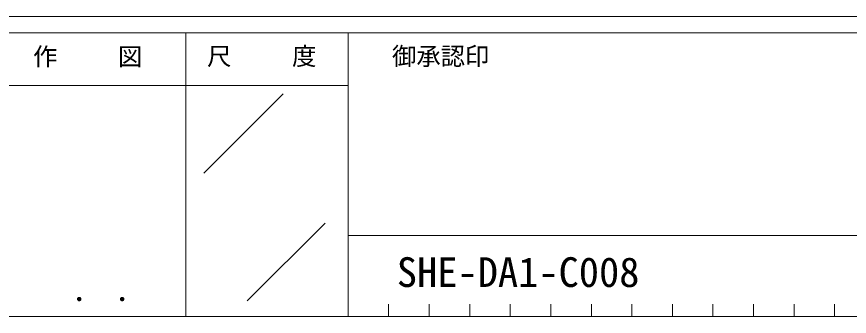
# Model space of a CAD drawing. Units: millimetres, scale not verified. Extents: x -9725 to 10350, y -7066 to 7244.
# Drawn here: x 4603 to 7170, y -7056 to -6131 of the extents above; entities that cross this region are included whole.
import ezdxf
from ezdxf.enums import TextEntityAlignment as Align

# ---------------------------------------------------------------- set-up
doc = ezdxf.new("R2010")
doc.units = ezdxf.units.MM
doc.header["$LTSCALE"] = 40
doc.layers.add('0-1_USER1', color=3, linetype='Continuous', lineweight=18)
doc.layers.add('0-5_YKK_13', color=7, linetype='Continuous', lineweight=9)
doc.styles.add('ＭＳ ゴシック', font='')
doc.styles.get('ＭＳ ゴシック').set_extended_font_data('MS Gothic')

msp = doc.modelspace()

# ---------------------------------------------------------------- linework, layer by layer
at = {"layer": '0-1_USER1'}
for p, q in [((9900.02, -6131.25), (-9599.98, -6131.25)), ((5125.02, -6181.25), (5125.02, -7056.25)), ((5625.02, -6181.25), (5125.02, -6181.25)), ((8206.27, -6181.25), (5625.02, -6181.25)), ((5625.02, -6181.25), (5625.02, -7056.25)), ((5125.02, -6343.75), (3400.02, -6343.75)), ((5125.02, -6343.75), (5625.02, -6343.75)), ((5180.24, -6614.48), (5425.07, -6369.65)), ((5314.15, -7008.72), (5554.71, -6768.17)), ((5625.02, -6806.25), (8206.27, -6806.25)), ((5750.02, -7018.75), (5750.02, -7056.25)), ((5875.02, -7018.75), (5875.02, -7056.25)), ((6000.02, -7018.75), (6000.02, -7056.25)), ((6125.02, -7018.75), (6125.02, -7056.25)), ((6250.02, -7018.75), (6250.02, -7056.25)), ((6375.02, -7018.75), (6375.02, -7056.25)), ((6500.02, -7018.75), (6500.02, -7056.25)), ((6625.02, -7018.75), (6625.02, -7056.25)), ((6750.02, -7018.75), (6750.02, -7056.25)), ((6875.02, -7018.75), (6875.02, -7056.25)), ((7000.02, -7018.75), (7000.02, -7056.25)), ((7125.02, -7018.75), (7125.02, -7056.25)), ((3400.02, -7056.25), (5125.02, -7056.25)), ((5125.02, -7056.25), (5625.02, -7056.25)), ((5625.02, -7056.25), (8206.27, -7056.25))]:
    msp.add_line(p, q, dxfattribs=at)
msp.add_lwpolyline([(5125.02, -6181.25), (3400.02, -6181.25), (3400.02, -7056.25)], dxfattribs=at)

# ---------------------------------------------------------------- texts
at = {"layer": '0-1_USER1', "style": 'ＭＳ ゴシック'}
for s, height, p in [('作     図', 54.99, (4653.62, -6298.5)), ('尺     度', 54.99, (5190.22, -6297.38)), ('御承認印', 54.99, (5760.42, -6297.38)), ('． ．', 64.79, (4774.98, -7029.63))]:
    msp.add_text(s, height=height, dxfattribs=at).set_placement(p, align=Align.BOTTOM_LEFT)
at = {"layer": '0-5_YKK_13', "style": 'ＭＳ ゴシック'}
msp.add_text('SHE-DA1-C008', height=91.64, dxfattribs=at).set_placement((5775.24, -6993.01), align=Align.BOTTOM_LEFT)

doc.saveas('drawing.dxf')
